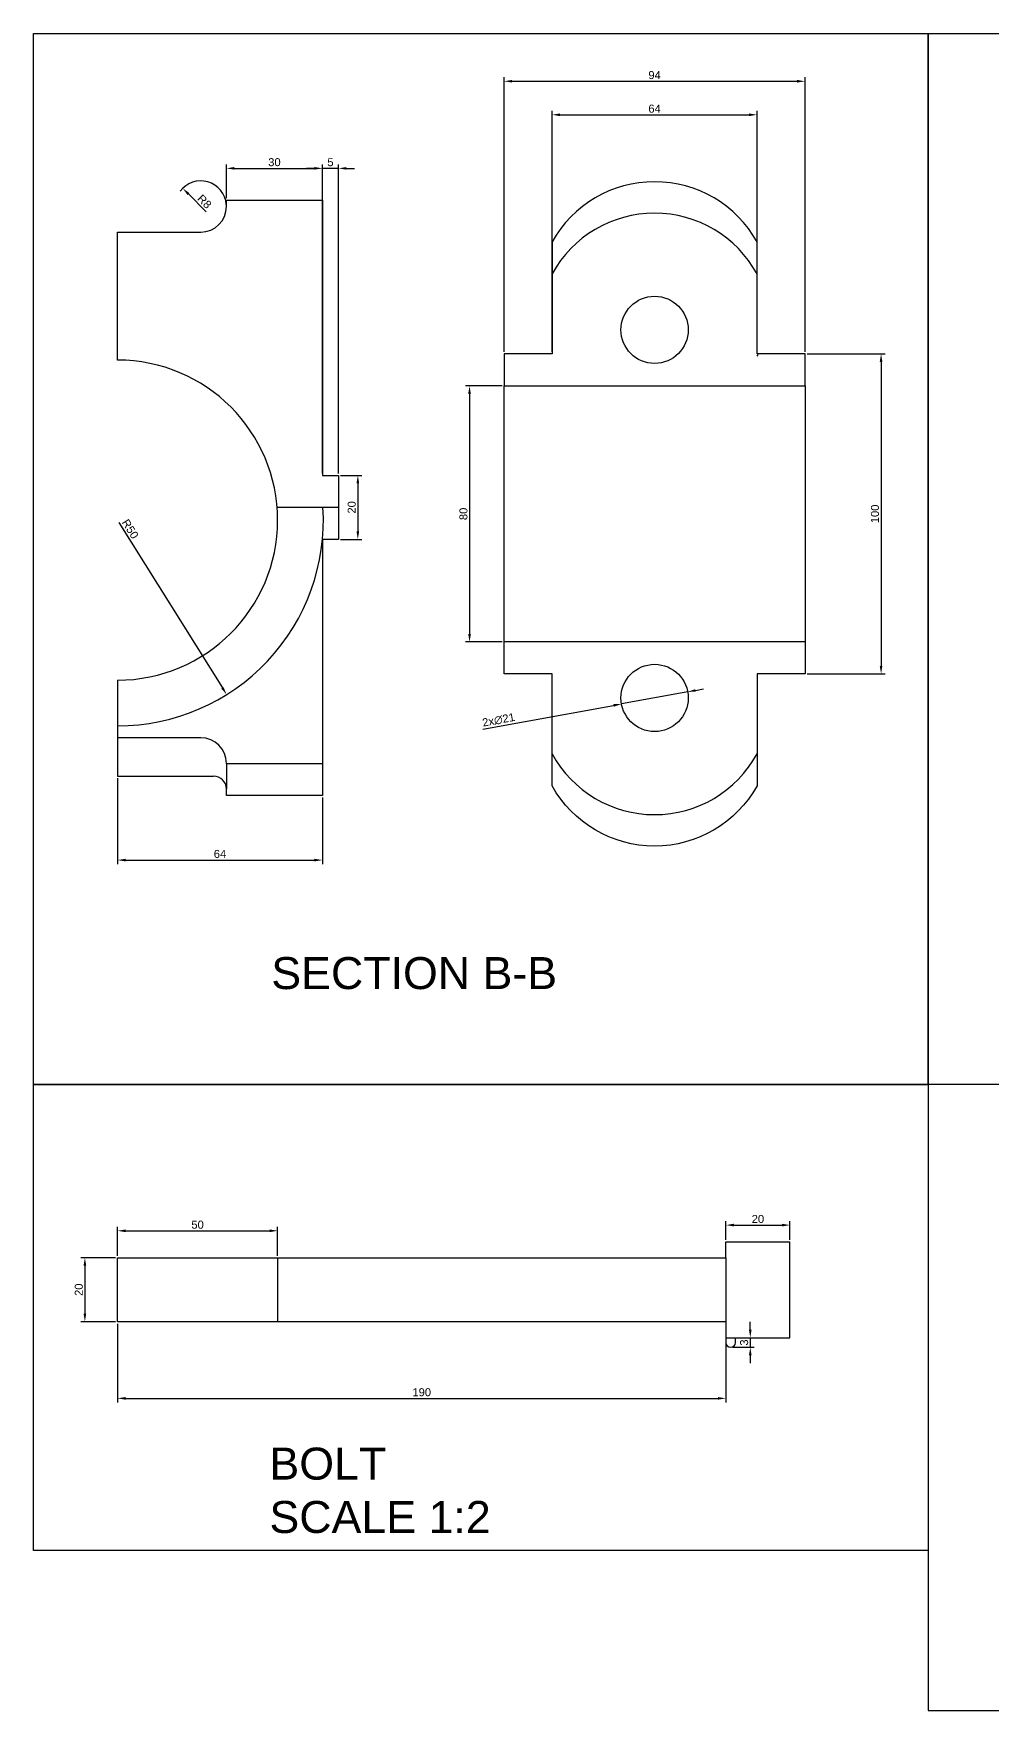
# Model space of a CAD drawing. Header units: millimetres. Extents: x 2670 to 3546, y 1502 to 2156.
# Drawn here: x 2670 to 2969, y 1632 to 2156 of the extents above; entities that cross this region are included whole.
import ezdxf

# ---------------------------------------------------------------- set-up
doc = ezdxf.new("R2010")
doc.units = ezdxf.units.MM
doc.styles.get("Standard").update_dxf_attribs({"font": 'arial.ttf'})
doc.dimstyles.new('ISO-25', dxfattribs={"dimtxt": 2.5, "dimasz": 2.5, "dimexe": 1.25, "dimexo": 0.625, "dimtad": 1, "dimtxsty": 'Standard', "dimcen": 2.5, "dimadec": 0, "dimazin": 0, "dimtfac": 1, "dimtmove": 0, "dimatfit": 3, "dimfxl": 1, "dimarcsym": 0})

# ---------------------------------------------------------------- blocks, each defined once
blk = doc.blocks.new('*D50')
at = {"color": 0, "lineweight": -2, "transparency": 16777216}
for p, q in [((2729.89, 2104.67), (2729.89, 2115.22)), ((2732.39, 2113.97), (2757.39, 2113.97)), ((2759.89, 2104.67), (2759.89, 2115.22))]:
    blk.add_line(p, q, dxfattribs=at)
at = {"color": 0, "transparency": 16777216}
for points in [[(2732.39, 2114.39), (2732.39, 2113.56), (2729.89, 2113.97)], [(2757.39, 2114.39), (2757.39, 2113.56), (2759.89, 2113.97)]]:
    blk.add_solid(points, dxfattribs=at)
at = {"layer": 'Defpoints', "color": 0, "transparency": 16777216}
for p in [(2759.89, 2113.97), (2729.89, 2104.05), (2759.89, 2104.05)]:
    blk.add_point(p, dxfattribs=at)
at = {"color": 0, "transparency": 16777216, "insert": (2744.89, 2115.88), "char_height": 2.5, "attachment_point": 5}
blk.add_mtext('30', dxfattribs=at)
blk = doc.blocks.new('*D51')
at = {"color": 0, "lineweight": -2, "transparency": 16777216}
for p, q in [((2757.39, 2113.97), (2754.89, 2113.97)), ((2759.89, 2018.67), (2759.89, 2115.22)), ((2764.89, 2113.97), (2759.89, 2113.97)), ((2764.89, 2018.67), (2764.89, 2115.22)), ((2767.39, 2113.97), (2769.89, 2113.97))]:
    blk.add_line(p, q, dxfattribs=at)
at = {"color": 0, "transparency": 16777216}
for points in [[(2757.39, 2114.39), (2757.39, 2113.56), (2759.89, 2113.97)], [(2767.39, 2114.39), (2767.39, 2113.56), (2764.89, 2113.97)]]:
    blk.add_solid(points, dxfattribs=at)
at = {"layer": 'Defpoints', "color": 0, "transparency": 16777216}
for p in [(2759.89, 2113.97), (2759.89, 2018.05), (2764.89, 2018.05)]:
    blk.add_point(p, dxfattribs=at)
at = {"color": 0, "transparency": 16777216, "insert": (2762.39, 2115.87), "char_height": 2.5, "attachment_point": 5}
blk.add_mtext('5', dxfattribs=at)
blk = doc.blocks.new('*D52')
at = {"color": 0, "lineweight": -2, "transparency": 16777216}
for p, q in [((2911.25, 2056), (2935.6, 2056)), ((2934.35, 2053.5), (2934.35, 1958.5)), ((2911.25, 1956), (2935.6, 1956))]:
    blk.add_line(p, q, dxfattribs=at)
at = {"color": 0, "transparency": 16777216}
for points in [[(2933.94, 2053.5), (2934.77, 2053.5), (2934.35, 2056)], [(2933.94, 1958.5), (2934.77, 1958.5), (2934.35, 1956)]]:
    blk.add_solid(points, dxfattribs=at)
at = {"layer": 'Defpoints', "color": 0, "transparency": 16777216}
for p in [(2910.62, 2056), (2910.62, 1956), (2934.35, 1956)]:
    blk.add_point(p, dxfattribs=at)
at = {"color": 0, "transparency": 16777216, "insert": (2932.45, 2006), "char_height": 2.5, "attachment_point": 5, "rotation": 90}
blk.add_mtext('100', dxfattribs=at)
blk = doc.blocks.new('*D53')
at = {"color": 0, "lineweight": -2, "transparency": 16777216}
for p, q in [((2816.62, 2056.63), (2816.62, 2142.43)), ((2819.12, 2141.18), (2908.12, 2141.18)), ((2910.62, 2056.63), (2910.62, 2142.43))]:
    blk.add_line(p, q, dxfattribs=at)
at = {"color": 0, "transparency": 16777216}
for points in [[(2819.12, 2141.6), (2819.12, 2140.77), (2816.62, 2141.18)], [(2908.12, 2141.6), (2908.12, 2140.77), (2910.62, 2141.18)]]:
    blk.add_solid(points, dxfattribs=at)
at = {"layer": 'Defpoints', "color": 0, "transparency": 16777216}
for p in [(2910.62, 2141.18), (2816.62, 2056), (2910.62, 2056)]:
    blk.add_point(p, dxfattribs=at)
at = {"color": 0, "transparency": 16777216, "insert": (2863.62, 2143.09), "char_height": 2.5, "attachment_point": 5}
blk.add_mtext('94', dxfattribs=at)
blk = doc.blocks.new('*D54')
at = {"color": 0, "lineweight": -2, "transparency": 16777216}
for p, q in [((2831.62, 2056.63), (2831.62, 2131.96)), ((2834.12, 2130.71), (2893.12, 2130.71)), ((2895.62, 2056.63), (2895.62, 2131.96))]:
    blk.add_line(p, q, dxfattribs=at)
at = {"color": 0, "transparency": 16777216}
for points in [[(2834.12, 2131.13), (2834.12, 2130.29), (2831.62, 2130.71)], [(2893.12, 2131.13), (2893.12, 2130.29), (2895.62, 2130.71)]]:
    blk.add_solid(points, dxfattribs=at)
at = {"layer": 'Defpoints', "color": 0, "transparency": 16777216}
for p in [(2895.62, 2130.71), (2831.62, 2056), (2895.62, 2056)]:
    blk.add_point(p, dxfattribs=at)
at = {"color": 0, "transparency": 16777216, "insert": (2863.62, 2132.61), "char_height": 2.5, "attachment_point": 5}
blk.add_mtext('64', dxfattribs=at)
blk = doc.blocks.new('*D55')
at = {"color": 0, "lineweight": -2, "transparency": 16777216}
for p, q in [((2816, 2046), (2804.58, 2046)), ((2805.83, 2043.5), (2805.83, 1968.5)), ((2816, 1966), (2804.58, 1966))]:
    blk.add_line(p, q, dxfattribs=at)
at = {"color": 0, "transparency": 16777216}
for points in [[(2805.41, 2043.5), (2806.25, 2043.5), (2805.83, 2046)], [(2805.41, 1968.5), (2806.25, 1968.5), (2805.83, 1966)]]:
    blk.add_solid(points, dxfattribs=at)
at = {"layer": 'Defpoints', "color": 0, "transparency": 16777216}
for p in [(2816.62, 2046), (2805.83, 1966), (2816.62, 1966)]:
    blk.add_point(p, dxfattribs=at)
at = {"color": 0, "transparency": 16777216, "insert": (2803.93, 2006), "char_height": 2.5, "attachment_point": 5, "rotation": 90}
blk.add_mtext('80', dxfattribs=at)
blk = doc.blocks.new('*D56')
at = {"color": 0, "lineweight": -2, "transparency": 16777216}
for p, q in [((2873.95, 1950.39), (2853.29, 1946.61)), ((2876.41, 1950.84), (2878.87, 1951.29)), ((2809.96, 1938.69), (2850.83, 1946.16))]:
    blk.add_line(p, q, dxfattribs=at)
at = {"color": 0, "transparency": 16777216}
for points in [[(2876.33, 1951.25), (2876.48, 1950.43), (2873.95, 1950.39)], [(2850.76, 1946.57), (2850.91, 1945.75), (2853.29, 1946.61)]]:
    blk.add_solid(points, dxfattribs=at)
at = {"layer": 'Defpoints', "color": 0, "transparency": 16777216}
for p in [(2873.95, 1950.39), (2853.29, 1946.61)]:
    blk.add_point(p, dxfattribs=at)
at = {"color": 0, "transparency": 16777216, "insert": (2814.91, 1941.6), "char_height": 2.5, "attachment_point": 5, "rotation": 10.3567}
blk.add_mtext('2x∅21', dxfattribs=at)
blk = doc.blocks.new('*D57')
at = {"color": 0, "lineweight": -2, "transparency": 16777216}
for p, q in [((2765.52, 2018.05), (2772.19, 2018.05)), ((2770.94, 2015.55), (2770.94, 2000.55)), ((2765.52, 1998.05), (2772.19, 1998.05))]:
    blk.add_line(p, q, dxfattribs=at)
at = {"color": 0, "transparency": 16777216}
for points in [[(2770.53, 2015.55), (2771.36, 2015.55), (2770.94, 2018.05)], [(2770.53, 2000.55), (2771.36, 2000.55), (2770.94, 1998.05)]]:
    blk.add_solid(points, dxfattribs=at)
at = {"layer": 'Defpoints', "color": 0, "transparency": 16777216}
for p in [(2764.89, 2018.05), (2764.89, 1998.05), (2770.94, 1998.05)]:
    blk.add_point(p, dxfattribs=at)
at = {"color": 0, "transparency": 16777216, "insert": (2769.04, 2008.05), "char_height": 2.5, "attachment_point": 5, "rotation": 90}
blk.add_mtext('20', dxfattribs=at)
blk = doc.blocks.new('*D58')
at = {"color": 0, "lineweight": -2, "transparency": 16777216}
blk.add_line((2696.33, 2003.35), (2728.64, 1951.66), dxfattribs=at)
at = {"color": 0, "transparency": 16777216}
blk.add_solid([(2728.99, 1951.88), (2728.28, 1951.44), (2729.96, 1949.54)], dxfattribs=at)
at = {"layer": 'Defpoints', "color": 0, "transparency": 16777216}
for p in [(2695.89, 2004.05), (2729.96, 1949.54)]:
    blk.add_point(p, dxfattribs=at)
at = {"color": 0, "transparency": 16777216, "insert": (2699.86, 2001.29), "char_height": 2.5, "attachment_point": 5, "rotation": 302.0021}
blk.add_mtext('R50', dxfattribs=at)
blk = doc.blocks.new('*D59')
at = {"color": 0, "lineweight": -2, "transparency": 16777216}
blk.add_line((2723.55, 2100.38), (2718.03, 2105.96), dxfattribs=at)
blk.add_arc((2721.89, 2102.05), 8, 4.4762, 143.6243, dxfattribs=at)
at = {"color": 0, "transparency": 16777216}
blk.add_solid([(2718.32, 2106.25), (2717.73, 2105.67), (2716.27, 2107.74)], dxfattribs=at)
at = {"layer": 'Defpoints', "color": 0, "transparency": 16777216}
for p in [(2716.27, 2107.74), (2721.89, 2102.05)]:
    blk.add_point(p, dxfattribs=at)
at = {"color": 0, "transparency": 16777216, "insert": (2723.04, 2103.59), "char_height": 2.5, "attachment_point": 5, "rotation": 314.6718}
blk.add_mtext('R8', dxfattribs=at)
blk = doc.blocks.new('*D60')
at = {"color": 0, "lineweight": -2, "transparency": 16777216}
for p, q in [((2695.89, 1923.42), (2695.89, 1896.58)), ((2759.89, 1917.42), (2759.89, 1896.58)), ((2698.39, 1897.83), (2757.39, 1897.83))]:
    blk.add_line(p, q, dxfattribs=at)
at = {"color": 0, "transparency": 16777216}
for points in [[(2698.39, 1898.25), (2698.39, 1897.42), (2695.89, 1897.83)], [(2757.39, 1898.25), (2757.39, 1897.42), (2759.89, 1897.83)]]:
    blk.add_solid(points, dxfattribs=at)
at = {"layer": 'Defpoints', "color": 0, "transparency": 16777216}
for p in [(2695.89, 1924.05), (2759.89, 1918.05), (2759.89, 1897.83)]:
    blk.add_point(p, dxfattribs=at)
at = {"color": 0, "transparency": 16777216, "insert": (2727.89, 1899.74), "char_height": 2.5, "attachment_point": 5}
blk.add_mtext('64', dxfattribs=at)
blk = doc.blocks.new('*D72')
at = {"color": 0, "lineweight": -2, "transparency": 16777216}
for p, q in [((2695.27, 1773.59), (2684.45, 1773.59)), ((2685.7, 1771.09), (2685.7, 1756.09)), ((2695.27, 1753.59), (2684.45, 1753.59))]:
    blk.add_line(p, q, dxfattribs=at)
at = {"color": 0, "transparency": 16777216}
for points in [[(2685.28, 1771.09), (2686.12, 1771.09), (2685.7, 1773.59)], [(2685.28, 1756.09), (2686.12, 1756.09), (2685.7, 1753.59)]]:
    blk.add_solid(points, dxfattribs=at)
at = {"layer": 'Defpoints', "color": 0, "transparency": 16777216}
for p in [(2695.89, 1773.59), (2685.7, 1753.59), (2695.89, 1753.59)]:
    blk.add_point(p, dxfattribs=at)
at = {"color": 0, "transparency": 16777216, "insert": (2683.8, 1763.59), "char_height": 2.5, "attachment_point": 5, "rotation": 90}
blk.add_mtext('20', dxfattribs=at)
blk = doc.blocks.new('*D73')
at = {"color": 0, "lineweight": -2, "transparency": 16777216}
for p, q in [((2695.89, 1774.21), (2695.89, 1783.25)), ((2698.39, 1782), (2743.39, 1782)), ((2745.89, 1774.21), (2745.89, 1783.25))]:
    blk.add_line(p, q, dxfattribs=at)
at = {"color": 0, "transparency": 16777216}
for points in [[(2698.39, 1782.42), (2698.39, 1781.58), (2695.89, 1782)], [(2743.39, 1782.42), (2743.39, 1781.58), (2745.89, 1782)]]:
    blk.add_solid(points, dxfattribs=at)
at = {"layer": 'Defpoints', "color": 0, "transparency": 16777216}
for p in [(2745.89, 1782), (2695.89, 1773.59), (2745.89, 1773.59)]:
    blk.add_point(p, dxfattribs=at)
at = {"color": 0, "transparency": 16777216, "insert": (2720.89, 1783.9), "char_height": 2.5, "attachment_point": 5}
blk.add_mtext('50', dxfattribs=at)
blk = doc.blocks.new('*D74')
at = {"color": 0, "lineweight": -2, "transparency": 16777216}
for p, q in [((2695.89, 1752.96), (2695.89, 1728.39)), ((2885.89, 1752.96), (2885.89, 1728.39)), ((2698.39, 1729.64), (2883.39, 1729.64))]:
    blk.add_line(p, q, dxfattribs=at)
at = {"color": 0, "transparency": 16777216}
for points in [[(2698.39, 1730.06), (2698.39, 1729.23), (2695.89, 1729.64)], [(2883.39, 1730.06), (2883.39, 1729.23), (2885.89, 1729.64)]]:
    blk.add_solid(points, dxfattribs=at)
at = {"layer": 'Defpoints', "color": 0, "transparency": 16777216}
for p in [(2695.89, 1753.59), (2885.89, 1753.59), (2885.89, 1729.64)]:
    blk.add_point(p, dxfattribs=at)
at = {"color": 0, "transparency": 16777216, "insert": (2790.89, 1731.54), "char_height": 2.5, "attachment_point": 5}
blk.add_mtext('190', dxfattribs=at)
blk = doc.blocks.new('*D75')
at = {"color": 0, "lineweight": -2, "transparency": 16777216}
for p, q in [((2893.5, 1751.09), (2893.5, 1753.59)), ((2888.02, 1745.59), (2894.75, 1745.59)), ((2889.52, 1748.59), (2894.75, 1748.59)), ((2893.5, 1748.59), (2893.5, 1745.59)), ((2893.5, 1743.09), (2893.5, 1740.59))]:
    blk.add_line(p, q, dxfattribs=at)
at = {"color": 0, "transparency": 16777216}
for points in [[(2893.09, 1751.09), (2893.92, 1751.09), (2893.5, 1748.59)], [(2893.09, 1743.09), (2893.92, 1743.09), (2893.5, 1745.59)]]:
    blk.add_solid(points, dxfattribs=at)
at = {"layer": 'Defpoints', "color": 0, "transparency": 16777216}
for p in [(2887.39, 1745.59), (2888.89, 1748.59), (2893.5, 1745.59)]:
    blk.add_point(p, dxfattribs=at)
at = {"color": 0, "transparency": 16777216, "insert": (2891.6, 1747.09), "char_height": 2.5, "attachment_point": 5, "rotation": 90}
blk.add_mtext('3', dxfattribs=at)
blk = doc.blocks.new('*D76')
at = {"color": 0, "lineweight": -2, "transparency": 16777216}
for p, q in [((2885.89, 1779.21), (2885.89, 1785.03)), ((2888.39, 1783.78), (2903.39, 1783.78)), ((2905.89, 1779.21), (2905.89, 1785.03))]:
    blk.add_line(p, q, dxfattribs=at)
at = {"color": 0, "transparency": 16777216}
for points in [[(2888.39, 1784.2), (2888.39, 1783.36), (2885.89, 1783.78)], [(2903.39, 1784.2), (2903.39, 1783.36), (2905.89, 1783.78)]]:
    blk.add_solid(points, dxfattribs=at)
at = {"layer": 'Defpoints', "color": 0, "transparency": 16777216}
for p in [(2905.89, 1783.78), (2885.89, 1778.59), (2905.89, 1778.59)]:
    blk.add_point(p, dxfattribs=at)
at = {"color": 0, "transparency": 16777216, "insert": (2895.89, 1785.68), "char_height": 2.5, "attachment_point": 5}
blk.add_mtext('20', dxfattribs=at)

msp = doc.modelspace()

# ---------------------------------------------------------------- linework, layer by layer
for p, q in [((2729.895, 2102.05), (2729.895, 2104.05)), ((2729.895, 2104.05), (2759.895, 2104.05)), ((2759.895, 2104.05), (2759.895, 2018.05)), ((2695.895, 2054.05), (2695.895, 2094.05)), ((2695.895, 2094.05), (2721.895, 2094.05)), ((2759.895, 2018.05), (2764.895, 2018.05)), ((2764.895, 2018.05), (2764.895, 1998.05)), ((2764.895, 2008.05), (2745.734, 2008.05)), ((2764.895, 1998.05), (2759.895, 1998.05)), ((2759.895, 1998.05), (2759.895, 1918.05)), ((2695.895, 1954.05), (2695.895, 1924.05)), ((2721.895, 1936.05), (2695.895, 1936.05)), ((2695.895, 1924.05), (2725.895, 1924.05)), ((2729.895, 1928.05), (2759.895, 1928.05)), ((2729.895, 1928.05), (2729.895, 1928.05)), ((2729.895, 1928.05), (2729.895, 1920.05)), ((2729.895, 1918.05), (2729.895, 1920.05)), ((2759.895, 1918.05), (2729.895, 1918.05)), ((2885.895, 1773.588), (2885.895, 1778.588)), ((2885.895, 1778.588), (2905.895, 1778.588)), ((2905.895, 1748.588), (2905.895, 1778.588)), ((2745.895, 1773.588), (2745.895, 1753.588)), ((2885.895, 1753.588), (2885.895, 1748.588)), ((2885.895, 1748.588), (2905.895, 1748.588)), ((2885.895, 1748.588), (2885.895, 1747.088)), ((2887.395, 1745.588), (2887.395, 1745.588)), ((2888.895, 1747.088), (2888.895, 1748.588)), ((2949.105, 1682.125), (2949.105, 1632.125)), ((2949.105, 1632.125), (3395.775, 1632.125))]:
    msp.add_line(p, q)
for points in [[(2669.666, 2156.095), (2949.105, 2156.095), (2949.105, 1827.694), (2669.666, 1827.694)], [(2949.105, 2156.095), (3175.192, 2156.095), (3175.192, 1827.694), (2949.105, 1827.694)], [(2816.62, 2046.001), (2910.62, 2046.001), (2910.62, 1966.001), (2816.62, 1966.001)], [(2669.666, 1827.694), (2949.105, 1827.694), (2949.105, 1682.125), (2669.666, 1682.125)], [(2695.895, 1773.588), (2885.895, 1773.588), (2885.895, 1753.588), (2695.895, 1753.588)]]:
    msp.add_lwpolyline(points, close=True)
for points in [[(2910.62, 2046.001), (2910.62, 2056.001), (2895.62, 2056.001), (2895.62, 2091.001, 0.5870895), (2831.62, 2091.001), (2831.62, 2056.001), (2816.62, 2056.001), (2816.62, 2046.001)], [(2910.62, 1966.001), (2910.62, 1956.001), (2895.62, 1956.001), (2895.62, 1921.001, -0.5870895), (2831.62, 1921.001), (2831.62, 1956.001), (2816.62, 1956.001), (2816.62, 1966.001)]]:
    msp.add_lwpolyline(points, format="xyb")
for centre in [(2863.62, 2063.501), (2863.62, 1948.501)]:
    msp.add_circle(centre, 10.5)
for centre, radius, start, end in [((2721.895, 2102.05), 8, 270, 0), ((2863.62, 2063.501), 36.473, 28.67315, 151.32685), ((2695.895, 2004.05), 50, 270, 90), ((2863.62, 2073.142), 36.647, 330.8335, 332.11353), ((2695.895, 2004.05), 64.281, 270, 3.56766), ((2721.895, 1928.05), 8, 0, 90), ((2863.62, 1948.501), 36.473, 208.67315, 331.32685), ((2725.895, 1920.05), 4, 0, 90), ((2887.395, 1747.088), 1.5, 180, 270), ((2887.395, 1747.088), 1.5, 270, 0)]:
    msp.add_arc(centre, radius, start, end)

# ---------------------------------------------------------------- texts
at = {"color": 40, "true_color": 0xf8d731, "char_height": 10, "attachment_point": 1}
for s, width, insert in [('SECTION B-B', 159.63799, (2743.915, 1867.527)), ('BOLT\\PSCALE 1:2', 103.29499, (2743.334, 1714.251))]:
    msp.add_mtext_dynamic_manual_height_columns(s, width=width, gutter_width=12.5, heights=[0], dxfattribs=dict(at, insert=insert))

# ---------------------------------------------------------------- dimensions: what is measured, and where the dimension line sits
at = {"color": 242, "true_color": 0xcd2027}
for base, p1, p2, picture, middle in [((2910.62, 2141.184), (2816.62, 2056.001), (2910.62, 2056.001), '*D53', (2863.62, 2143.085)), ((2895.62, 2130.709), (2831.62, 2056.001), (2895.62, 2056.001), '*D54', (2863.62, 2132.61)), ((2759.895, 2113.974), (2729.895, 2104.05), (2759.895, 2104.05), '*D50', (2744.895, 2115.876)), ((2759.895, 2113.974), (2764.895, 2018.05), (2759.895, 2018.05), '*D51', (2762.395, 2115.871)), ((2759.895, 1897.834), (2695.895, 1924.05), (2759.895, 1918.05), '*D60', (2727.895, 1899.735)), ((2905.895, 1783.779), (2885.895, 1778.588), (2905.895, 1778.588), '*D76', (2895.895, 1785.68)), ((2745.895, 1782.001), (2695.895, 1773.588), (2745.895, 1773.588), '*D73', (2720.895, 1783.903)), ((2885.895, 1729.643), (2695.895, 1753.588), (2885.895, 1753.588), '*D74', (2790.895, 1731.545))]:
    dim = msp.add_linear_dim(base=base, p1=p1, p2=p2, dimstyle='ISO-25', dxfattribs=at)
    dim.commit()
    dim.dimension.update_dxf_attribs({"geometry": picture, "text_midpoint": middle})
dim = msp.add_radius_dim(center=(2721.895, 2102.05), mpoint=(2716.27, 2107.739), dimstyle='ISO-25', dxfattribs=at)
dim.commit()
dim.dimension.update_dxf_attribs({"geometry": '*D59', "text_midpoint": (2721.69, 2102.257), "dimtype": 164})
for base, p1, p2, picture, middle in [((2934.355, 1956.001), (2910.62, 2056.001), (2910.62, 1956.001), '*D52', (2932.453, 2006.001)), ((2805.83, 1966.001), (2816.62, 2046.001), (2816.62, 1966.001), '*D55', (2803.929, 2006.001)), ((2770.943, 1998.05), (2764.895, 2018.05), (2764.895, 1998.05), '*D57', (2769.041, 2008.05)), ((2685.699, 1753.588), (2695.895, 1773.588), (2695.895, 1753.588), '*D72', (2683.797, 1763.588)), ((2893.504, 1745.588), (2888.895, 1748.588), (2887.395, 1745.588), '*D75', (2891.602, 1747.088))]:
    dim = msp.add_linear_dim(base=base, p1=p1, p2=p2, angle=90, dimstyle='ISO-25', dxfattribs=at)
    dim.commit()
    dim.dimension.update_dxf_attribs({"geometry": picture, "text_midpoint": middle})
dim = msp.add_radius_dim(center=(2695.895, 2004.05), mpoint=(2729.96, 1949.538), text='R50', dimstyle='ISO-25', dxfattribs=at)
dim.commit()
dim.dimension.update_dxf_attribs({"geometry": '*D58', "text_midpoint": (2698.246, 2000.287), "dimtype": 164})
dim = msp.add_diameter_dim_2p(p1=(2873.949, 1950.389), p2=(2853.291, 1946.614), text='2x<>', dimstyle='ISO-25', dxfattribs=at)
dim.commit()
dim.dimension.update_dxf_attribs({"geometry": '*D56', "text_midpoint": (2815.265, 1939.664), "dimtype": 163})

doc.saveas('drawing.dxf')
